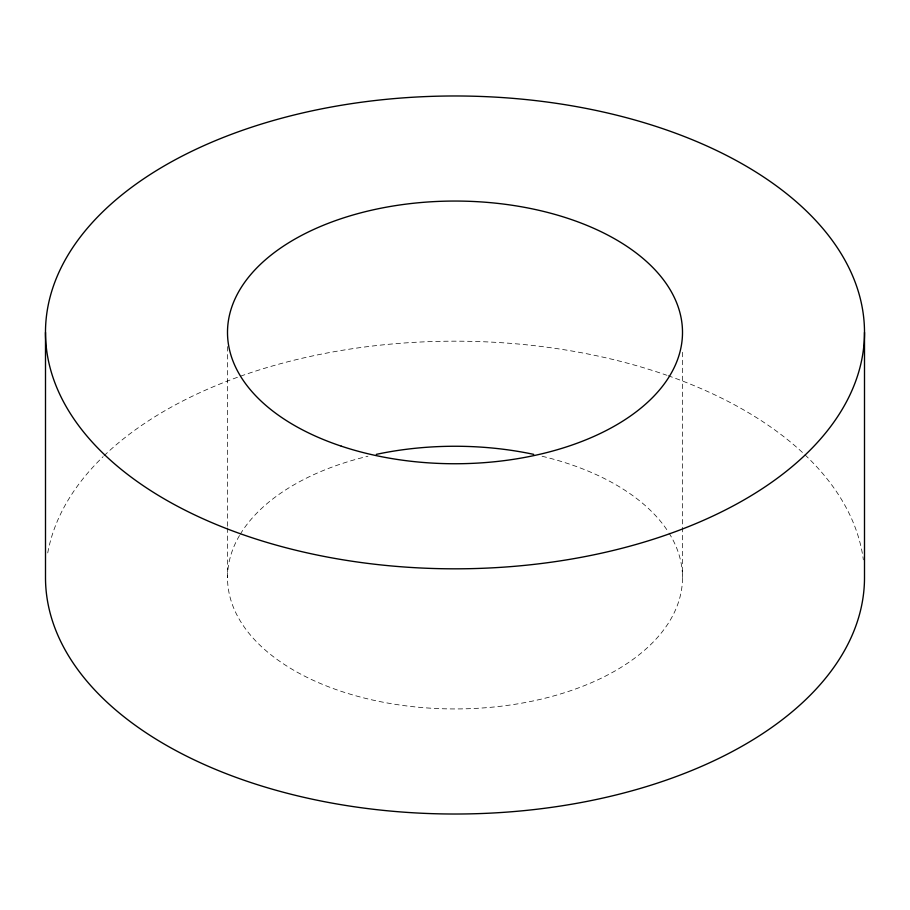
<?xml version="1.0" encoding="UTF-8"?>
<svg xmlns="http://www.w3.org/2000/svg" width="910" height="910" viewBox="0 0 910 910"><rect width="100%" height="100%" fill="white"/><g stroke="black" fill="none" stroke-linecap="round" stroke-linejoin="round"><path stroke-width="0.68" stroke-dasharray="4.55 3.41" d="M682.5 352.25L682.5 577.6M227.5 346.573L227.5 526.572M227.5 527.993L227.5 577.6M669.043 533.089A227.5 131.347 0 0 1 457.127 708.935A227.5 131.347 0 0 1 239.557 535.41M240.251 534.25A227.5 131.347 0 0 1 367.936 456.251M542.064 456.251A227.5 131.347 0 0 1 668.304 531.929M47.741 552.916A409.5 236.418 0 0 1 103.137 456.649M104.081 455.739A409.5 236.418 0 0 1 239.182 376.672M240.558 376.183A409.5 236.418 0 0 1 666.677 375.216M668.065 375.693A409.5 236.418 0 0 1 804.008 453.931M804.963 454.841A409.5 236.418 0 0 1 863.34 559.798"/><path stroke-width="1.36" d="M864.5 332.4A409.5 236.418 0 0 1 250.25 537.15A409.5 236.418 0 0 1 250.25 127.65A409.5 236.418 0 0 1 864.5 332.4L864.5 577.6A409.5 236.418 0 0 1 455 814.018A409.5 236.418 0 0 1 45.5 577.6L45.5 332.4M376.308 454.363A227.5 131.347 0 0 1 533.692 454.363M341.25 446.15A227.5 131.347 0 0 0 682.5 332.4A227.5 131.347 0 0 0 341.25 218.65A227.5 131.347 0 0 0 341.25 446.15"/></g></svg>
